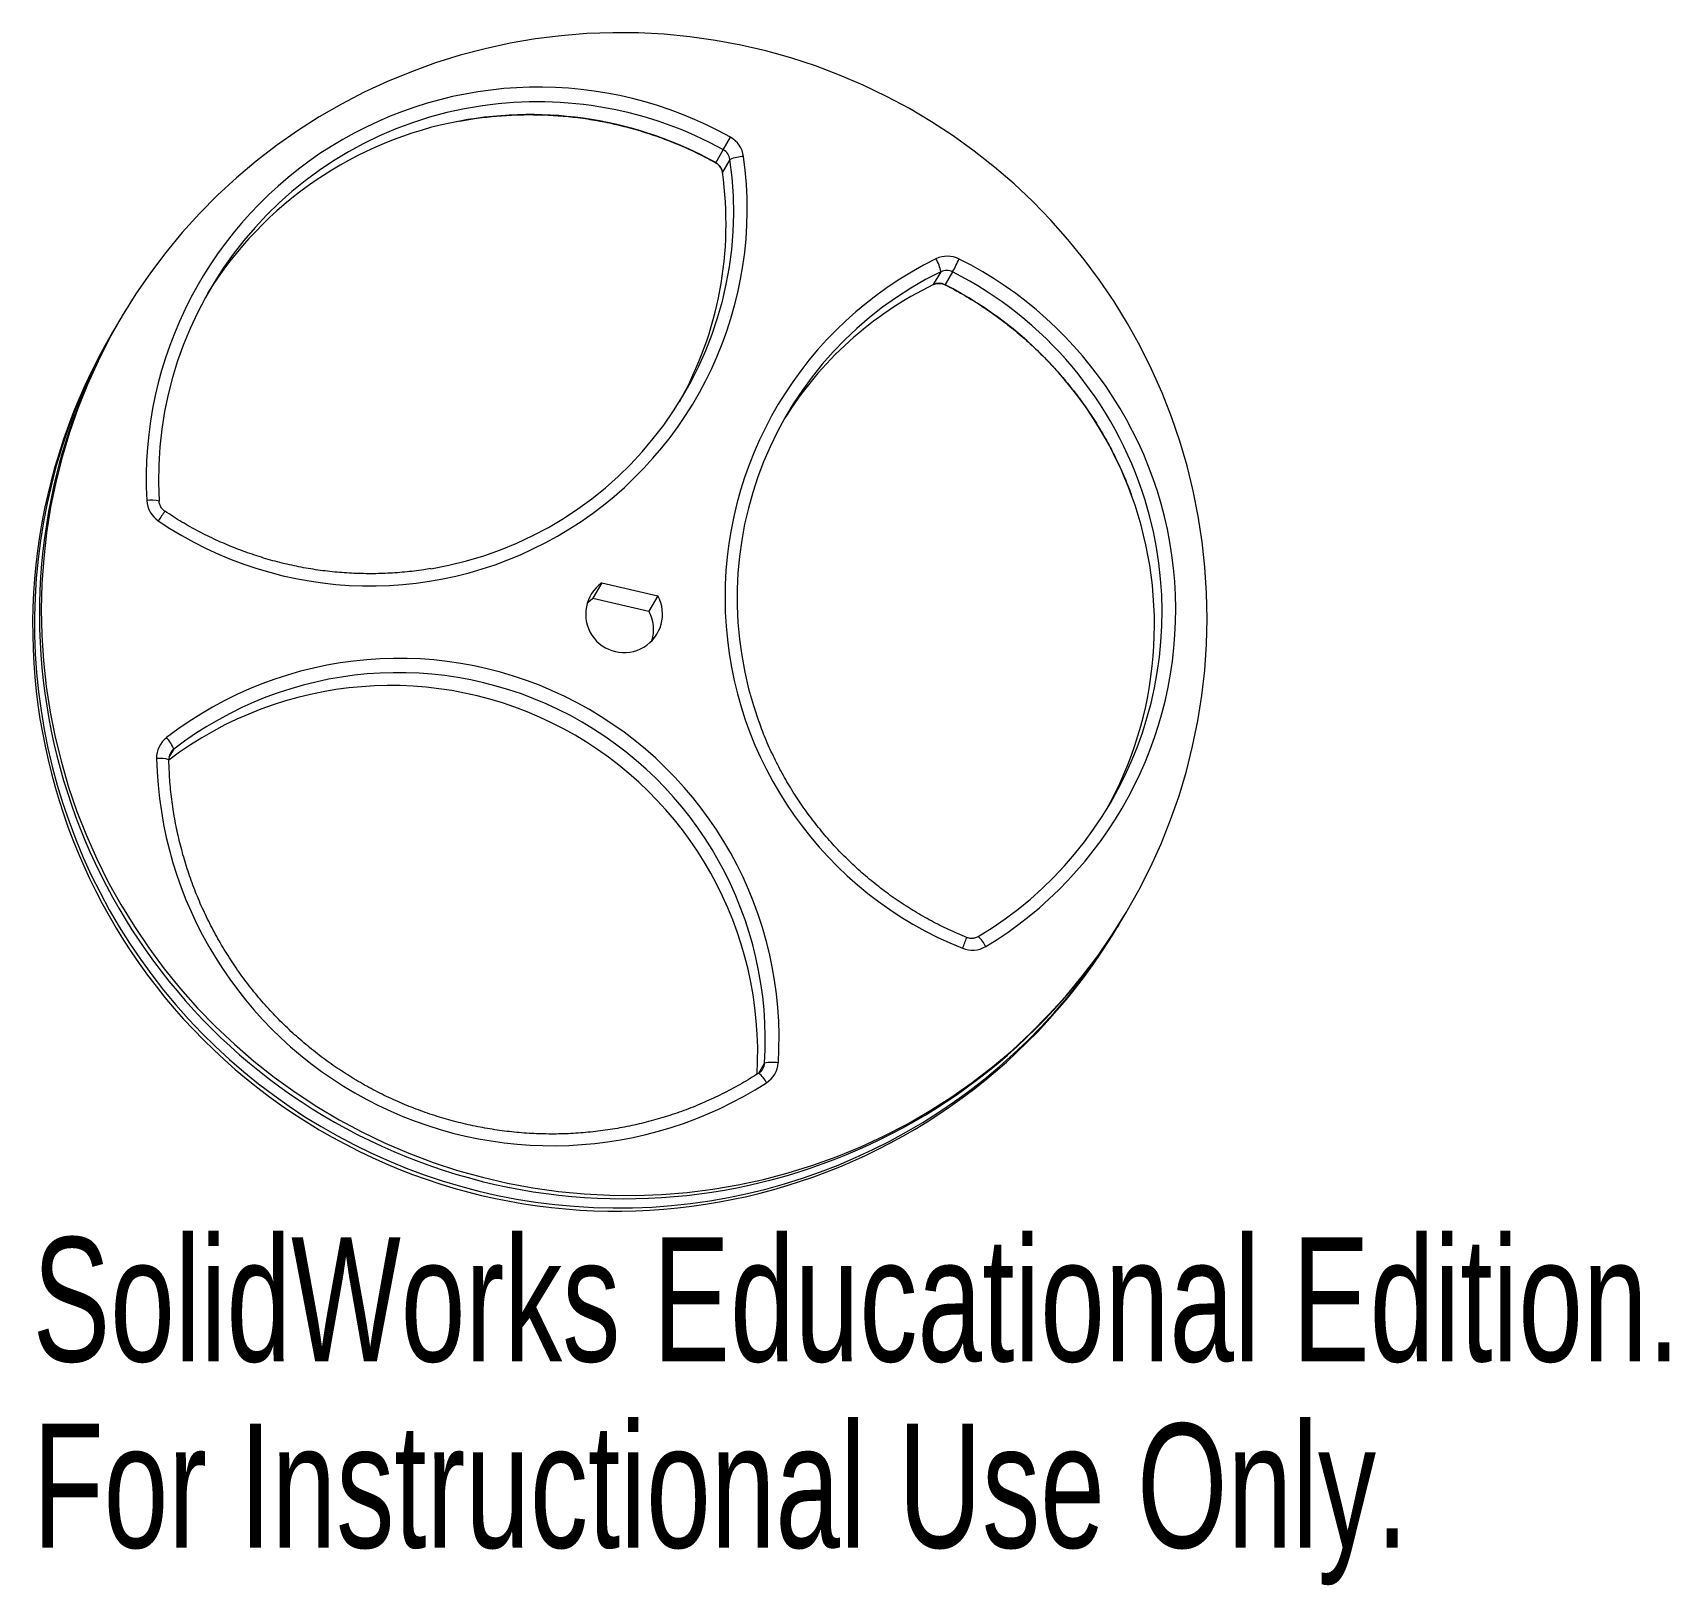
# Model space of a CAD drawing. Header units: inches. Extents: x -0.9 to 1.61, y -1.47 to 0.91.
import ezdxf

# ---------------------------------------------------------------- set-up
doc = ezdxf.new("R2010")
doc.units = ezdxf.units.IN
doc.header["$MEASUREMENT"] = 0
doc.styles.add('SLDTEXTSTYLE0', font='TXT', dxfattribs={"width": 0.7})

msp = doc.modelspace()

# ---------------------------------------------------------------- linework, layer by layer
at = {"color": 7, "linetype": 'Continuous', "lineweight": 15}
for p, q in [((0.1514, 0.7104), (0.163, 0.7301)), ((0.163, 0.7301), (0.1738, 0.7494)), ((0.1732, 0.7154), (0.1616, 0.6958)), ((0.1615, 0.6956), (0.1616, 0.6958)), ((0.485, 0.5236), (0.4967, 0.5433)), ((0.5145, 0.5431), (0.5029, 0.5235)), ((-0.7703, 0.4557), (-0.7731, 0.4509)), ((-0.7592, 0.4744), (-0.7621, 0.4696)), ((-0.0231, 0.0668), (-0.037, 0.0433)), ((-0.0231, 0.0668), (0.0626, 0.0469)), ((-0.037, 0.0433), (0.0487, 0.0234)), ((0.0626, 0.0469), (0.0487, 0.0234)), ((0.7785, -0.4418), (0.7814, -0.437)), ((0.7675, -0.4605), (0.7703, -0.4557))]:
    msp.add_line(p, q, dxfattribs=at)
at = {"color": 8, "linetype": 'Continuous', "lineweight": 15}
for p, q in [((0.1514, 0.7104), (0.1513, 0.7103)), ((0.5028, 0.5234), (0.5029, 0.5235)), ((-0.6793, -0.1882), (-0.6867, -0.2007)), ((0.2172, -0.6846), (0.2262, -0.6692))]:
    msp.add_line(p, q, dxfattribs=at)
at = {"color": 7, "linetype": 'Continuous', "lineweight": 15, "flags": 128}
for points in [[(-0.8602, 0.221), (-0.8682, 0.1824), (-0.8743, 0.1435), (-0.8788, 0.1044), (-0.8815, 0.0651), (-0.8825, 0.0257), (-0.8817, -0.0137), (-0.8792, -0.0531), (-0.8749, -0.0923), (-0.8689, -0.1313), (-0.8612, -0.17), (-0.8517, -0.2083), (-0.8406, -0.2462), (-0.8278, -0.2836), (-0.8134, -0.3203), (-0.7973, -0.3564), (-0.7797, -0.3918), (-0.7605, -0.4264), (-0.7398, -0.4601), (-0.7177, -0.4928), (-0.6941, -0.5246), (-0.6691, -0.5553), (-0.6428, -0.5849), (-0.6152, -0.6133), (-0.5864, -0.6404), (-0.5565, -0.6663), (-0.5254, -0.6908), (-0.4932, -0.714), (-0.4601, -0.7357), (-0.4261, -0.7559), (-0.3912, -0.7746), (-0.3555, -0.7917), (-0.3191, -0.8073), (-0.282, -0.8213), (-0.2444, -0.8336), (-0.2063, -0.8442), (-0.1677, -0.8532), (-0.1288, -0.8604), (-0.0896, -0.8659), (-0.0503, -0.8697), (-0.0108, -0.8718), (0.0288, -0.8721), (0.0683, -0.8706), (0.1076, -0.8675), (0.1468, -0.8625), (0.1858, -0.8559), (0.2244, -0.8476), (0.2625, -0.8375), (0.3002, -0.8258), (0.3373, -0.8124), (0.3738, -0.7974), (0.4096, -0.7808), (0.4446, -0.7627), (0.4787, -0.743), (0.5119, -0.7218), (0.5442, -0.6991), (0.5754, -0.6751), (0.6055, -0.6497), (0.6344, -0.623), (0.6621, -0.595), (0.6885, -0.5659), (0.7136, -0.5356), (0.7374, -0.5042), (0.7597, -0.4718), (0.7805, -0.4384), (0.7999, -0.4041), (0.8177, -0.369), (0.8339, -0.3332), (0.8485, -0.2966), (0.8615, -0.2595), (0.8728, -0.2217), (0.8824, -0.1836), (0.8903, -0.145), (0.8965, -0.1061), (0.9009, -0.067), (0.9037, -0.0276), (0.9046, 0.0117), (0.9038, 0.0512), (0.9013, 0.0905), (0.897, 0.1297), (0.891, 0.1687), (0.8833, 0.2074), (0.8739, 0.2457), (0.8627, 0.2836), (0.8499, 0.321), (0.8355, 0.3578), (0.8195, 0.3939), (0.8018, 0.4292), (0.7826, 0.4638), (0.762, 0.4975), (0.7398, 0.5303), (0.7162, 0.562), (0.6912, 0.5927), (0.6649, 0.6223), (0.6374, 0.6507), (0.6086, 0.6778), (0.5786, 0.7037), (0.5475, 0.7282), (0.5154, 0.7514), (0.4822, 0.7731), (0.4482, 0.7933), (0.4133, 0.812), (0.3776, 0.8292), (0.3412, 0.8447), (0.3042, 0.8587), (0.2665, 0.871), (0.2284, 0.8816), (0.1899, 0.8906), (0.151, 0.8978), (0.1118, 0.9033), (0.0724, 0.9071), (0.0329, 0.9092), (-0.0066, 0.9095), (-0.0461, 0.9081), (-0.0855, 0.9049), (-0.1247, 0.9), (-0.1636, 0.8933), (-0.2022, 0.885), (-0.2404, 0.8749), (-0.2781, 0.8632), (-0.3152, 0.8498), (-0.3517, 0.8348), (-0.3874, 0.8182), (-0.4224, 0.8001), (-0.4566, 0.7804), (-0.4898, 0.7592), (-0.522, 0.7366), (-0.5532, 0.7125), (-0.5833, 0.6871), (-0.6123, 0.6604), (-0.64, 0.6325), (-0.6664, 0.6033), (-0.6915, 0.573), (-0.7152, 0.5416), (-0.7376, 0.5092), (-0.7584, 0.4758), (-0.7777, 0.4415), (-0.7955, 0.4064), (-0.8118, 0.3706), (-0.8264, 0.334), (-0.8393, 0.2969), (-0.8506, 0.2592), (-0.8602, 0.221)], [(-0.0453, 0.0362), (-0.0449, 0.0366), (-0.037, 0.0433)]]:
    msp.add_lwpolyline(points, dxfattribs=at)
at = {"color": 7, "linetype": 'Continuous', "lineweight": 15}
for centre, radius, start, end in [((-0.1203, 0.2248), 0.6014, 60.7261, 183.0647), ((-0.1236, 0.2243), 0.5793, 98.2071, 183.2186), ((-0.1348, 0.2038), 0.5802, 100.5486, 148.2193), ((0.1533, 0.7126), 0.02, 8.2025, 61.0645), ((0.1544, 0.7143), 0.0401, 8.2025, 61.0645), ((-0.3783, 0.6398), 0.5779, 235.8063, 7.9846), ((-0.377, 0.6365), 0.5558, 279.4836, 8.1619), ((0.1417, 0.6929), 0.02, 8.2025, 61.0645), ((0.1995, 0.6462), 0.074, 94.1591, 110.7847), ((-0.3887, 0.6168), 0.5559, 330.592, 8.1675), ((0.744, 0.0439), 0.5784, 116.162, 248.2477), ((0.5064, 0.5271), 0.04, 62.9767, 115.8859), ((0.4305, 0.529), 0.0677, 12.2057, 30.2828), ((-0.3747, 1.0144), 1.0064, 332.0765, 333.3348), ((0.2546, 0.0249), 0.6019, 301.0676, 63.3421), ((0.7399, 0.0436), 0.5558, 115.955, 199.968), ((0.5054, 0.5253), 0.02, 62.9767, 115.8859), ((0.7281, 0.024), 0.5556, 115.9367, 148.1983), ((0.4938, 0.5056), 0.02, 62.9767, 115.8859), ((0.0022, 0.0038), 0.895, 149.1541, 329.6303), ((-0.0009, 0.0194), 0.8844, 149.3946, 167.1399), ((-0.0006, -0.0009), 0.895, 149.6786, 329.1058), ((0.0104, 0.0186), 0.8956, 167.2565, 329.0608), ((-0.7134, 0.1495), 0.0438, 74.8155, 99.6251), ((-0.6808, 0.195), 0.0401, 183.2883, 236.1939), ((0.2564, 0.0215), 0.5791, 300.891, 17.2414), ((0.2436, 0.0019), 0.5803, 330.5677, 20.0022), ((0.0109, 0.0187), 0.0589, 125.2397, 28.6209), ((-0.0026, -0.0051), 0.0587, 342.9709, 29.0642), ((-0.3344, -0.632), 0.5829, 356.3901, 127.6607), ((-0.3355, -0.6338), 0.5628, 356.3914, 127.6594), ((-0.3471, -0.6535), 0.5628, 356.6759, 127.1531), ((-0.6663, -0.2018), 0.0395, 127.8412, 181.2165), ((-0.7325, -0.2096), 0.0573, 21.8771, 42.885), ((-0.6672, -0.2039), 0.0198, 127.8412, 181.2165), ((-0.7, -0.2458), 0.0435, 72.5478, 97.6413), ((-0.099, -0.1889), 0.6069, 181.2951, 302.7557), ((0.5259, -0.5084), 0.0431, 24.3759, 49.841), ((0.5447, -0.4563), 0.04, 247.8496, 300.8076), ((0.2065, -0.6679), 0.0198, 302.8979, 356.2782), ((0.2383, -0.7295), 0.0614, 81.5292, 101.2843), ((0.2078, -0.6661), 0.0395, 302.8979, 356.2782), ((0.1908, -0.7185), 0.043, 26.3889, 52.0315)]:
    msp.add_arc(centre, radius, start, end, dxfattribs=at)
at = {"color": 8, "linetype": 'Continuous', "lineweight": 15}
for centre, radius, start, end in [((-0.1217, 0.2163), 0.5874, 60.9992, 98.2751), ((-0.1333, 0.1968), 0.5873, 60.9956, 100.5655), ((0.2483, 0.0194), 0.5875, 17.2056, 63.0569), ((0.2366, -0.0004), 0.5876, 19.9807, 63.0544), ((-0.1901, -0.177), 0.6147, 144.9033, 146.5602), ((0.3125, -0.4003), 0.2363, 336.8172, 341.1344)]:
    msp.add_arc(centre, radius, start, end, dxfattribs=at)
at = {"color": 7, "linetype": 'Continuous', "lineweight": 15}
for points, knots in [([(-0.2411, 0.7739), (-0.2335, 0.7753), (-0.216, 0.7785), (-0.1883, 0.7817), (-0.1581, 0.7838), (-0.1279, 0.7842), (-0.0977, 0.7832), (-0.0675, 0.7806), (-0.0376, 0.7764), (-0.0079, 0.7707), (0.0215, 0.7634), (0.0505, 0.7547), (0.079, 0.7445), (0.107, 0.7328), (0.1311, 0.7213), (0.1456, 0.7134), (0.1513, 0.7103)], [0, 0, 0, 0, 0.057214, 0.131793, 0.206372, 0.280949, 0.355524, 0.430099, 0.504673, 0.579245, 0.653817, 0.728388, 0.802959, 0.877528, 0.952098, 1, 1, 1, 1]), ([(0.1513, 0.7103), (0.1519, 0.71), (0.1541, 0.7087), (0.1574, 0.7056), (0.1603, 0.7009), (0.1611, 0.6974), (0.1615, 0.6956)], [0, 0, 0, 0, 0.112122, 0.410688, 0.710266, 1, 1, 1, 1]), ([(0.4849, 0.5236), (0.4856, 0.5238), (0.4879, 0.5249), (0.4922, 0.5257), (0.4978, 0.5254), (0.5012, 0.524), (0.5028, 0.5234)], [0, 0, 0, 0, 0.112124, 0.414096, 0.715691, 1, 1, 1, 1]), ([(0.5028, 0.5234), (0.5074, 0.521), (0.521, 0.5139), (0.543, 0.5012), (0.5685, 0.4847), (0.593, 0.467), (0.6166, 0.448), (0.6392, 0.4278), (0.6607, 0.4065), (0.6811, 0.3842), (0.7003, 0.3608), (0.7183, 0.3364), (0.735, 0.3112), (0.7504, 0.2852), (0.7644, 0.2584), (0.7769, 0.2309), (0.785, 0.2115), (0.7885, 0.2011), (0.7888, 0.2003)], [0, 0, 0, 0, 0.035436, 0.103905, 0.172378, 0.240852, 0.309326, 0.3778, 0.446275, 0.51475, 0.583225, 0.651701, 0.720177, 0.788655, 0.857133, 0.925612, 0.994093, 1, 1, 1, 1]), ([(-0.693, 0.1764), (-0.6936, 0.1768), (-0.6957, 0.1783), (-0.6986, 0.1816), (-0.7012, 0.1866), (-0.7017, 0.1901), (-0.7019, 0.1919)], [0, 0, 0, 0, 0.11212, 0.410727, 0.71048, 1, 1, 1, 1]), ([(-0.2853, 0.0886), (-0.2889, 0.088), (-0.3023, 0.0855), (-0.3255, 0.0829), (-0.3551, 0.0808), (-0.3847, 0.0804), (-0.4143, 0.0815), (-0.4438, 0.0841), (-0.4732, 0.0883), (-0.5022, 0.0941), (-0.531, 0.1013), (-0.5593, 0.1101), (-0.5872, 0.1203), (-0.6144, 0.132), (-0.6411, 0.1451), (-0.6674, 0.1598), (-0.6844, 0.1708), (-0.693, 0.1764)], [0, 0, 0, 0, 0.025905, 0.095262, 0.164618, 0.233972, 0.303326, 0.372678, 0.442029, 0.511379, 0.580729, 0.650077, 0.719425, 0.788773, 0.85812, 0.927466, 1, 1, 1, 1]), ([(0.536, -0.4767), (0.5313, -0.4747), (0.5175, -0.469), (0.4949, -0.4584), (0.4688, -0.4444), (0.4434, -0.429), (0.4188, -0.4124), (0.3952, -0.3944), (0.3725, -0.3753), (0.3509, -0.355), (0.3304, -0.3336), (0.311, -0.3111), (0.2929, -0.2877), (0.2759, -0.2634), (0.2604, -0.2382), (0.2461, -0.2122), (0.2333, -0.1855), (0.2238, -0.1634), (0.2192, -0.1501), (0.2178, -0.146)], [0, 0, 0, 0, 0.032418, 0.095099, 0.157785, 0.220471, 0.283157, 0.345843, 0.408528, 0.471215, 0.533901, 0.596588, 0.659275, 0.721963, 0.784652, 0.847342, 0.910032, 0.972724, 1, 1, 1, 1]), ([(0.2173, -0.6845), (0.2129, -0.6873), (0.2001, -0.6954), (0.1781, -0.708), (0.1512, -0.7217), (0.1237, -0.7339), (0.0955, -0.7447), (0.0668, -0.754), (0.0376, -0.7618), (0.0081, -0.7682), (-0.0217, -0.7729), (-0.0518, -0.7762), (-0.082, -0.7779), (-0.1122, -0.778), (-0.1424, -0.7766), (-0.1725, -0.7736), (-0.2024, -0.769), (-0.2321, -0.763), (-0.2614, -0.7554), (-0.2903, -0.7463), (-0.3187, -0.7357), (-0.3465, -0.7237), (-0.3736, -0.7103), (-0.4, -0.6955), (-0.4257, -0.6793), (-0.4504, -0.6619), (-0.4743, -0.6432), (-0.4971, -0.6233), (-0.5189, -0.6023), (-0.5396, -0.5802), (-0.5591, -0.557), (-0.5774, -0.5329), (-0.5944, -0.5079), (-0.6101, -0.4821), (-0.6244, -0.4554), (-0.6374, -0.4281), (-0.6489, -0.4002), (-0.6589, -0.3717), (-0.6675, -0.3427), (-0.6745, -0.3134), (-0.6801, -0.2837), (-0.684, -0.2538), (-0.6862, -0.2273), (-0.6867, -0.2107), (-0.6869, -0.2042)], [0, 0, 0, 0, 0.012568, 0.036861, 0.061156, 0.085451, 0.109746, 0.13404, 0.158334, 0.182627, 0.20692, 0.231212, 0.255504, 0.279796, 0.304087, 0.328378, 0.352668, 0.376959, 0.401248, 0.425538, 0.449828, 0.474117, 0.498406, 0.522695, 0.546984, 0.571273, 0.595562, 0.619851, 0.64414, 0.66843, 0.692719, 0.717009, 0.741299, 0.765589, 0.789879, 0.81417, 0.838461, 0.862753, 0.887045, 0.911337, 0.93563, 0.959923, 0.984217, 1, 1, 1, 1]), ([(0.5538, -0.4754), (0.5532, -0.4757), (0.551, -0.4769), (0.5467, -0.4782), (0.5412, -0.4784), (0.5377, -0.4772), (0.536, -0.4767)], [0, 0, 0, 0, 0.112124, 0.414552, 0.716607, 1, 1, 1, 1])]:
    msp.add_open_spline(points, degree=3, knots=knots, dxfattribs=at)

# ---------------------------------------------------------------- texts
at = {"color": 7, "linetype": 'Continuous', "char_height": 0.1903, "attachment_point": 1, "style": 'SLDTEXTSTYLE0'}
for s, insert in [('SolidWorks Educational Edition.', (-0.8956, -0.9361)), ('For Instructional Use Only.', (-0.8956, -1.2215))]:
    msp.add_mtext(s, dxfattribs=dict(at, insert=insert))

doc.saveas('drawing.dxf')
